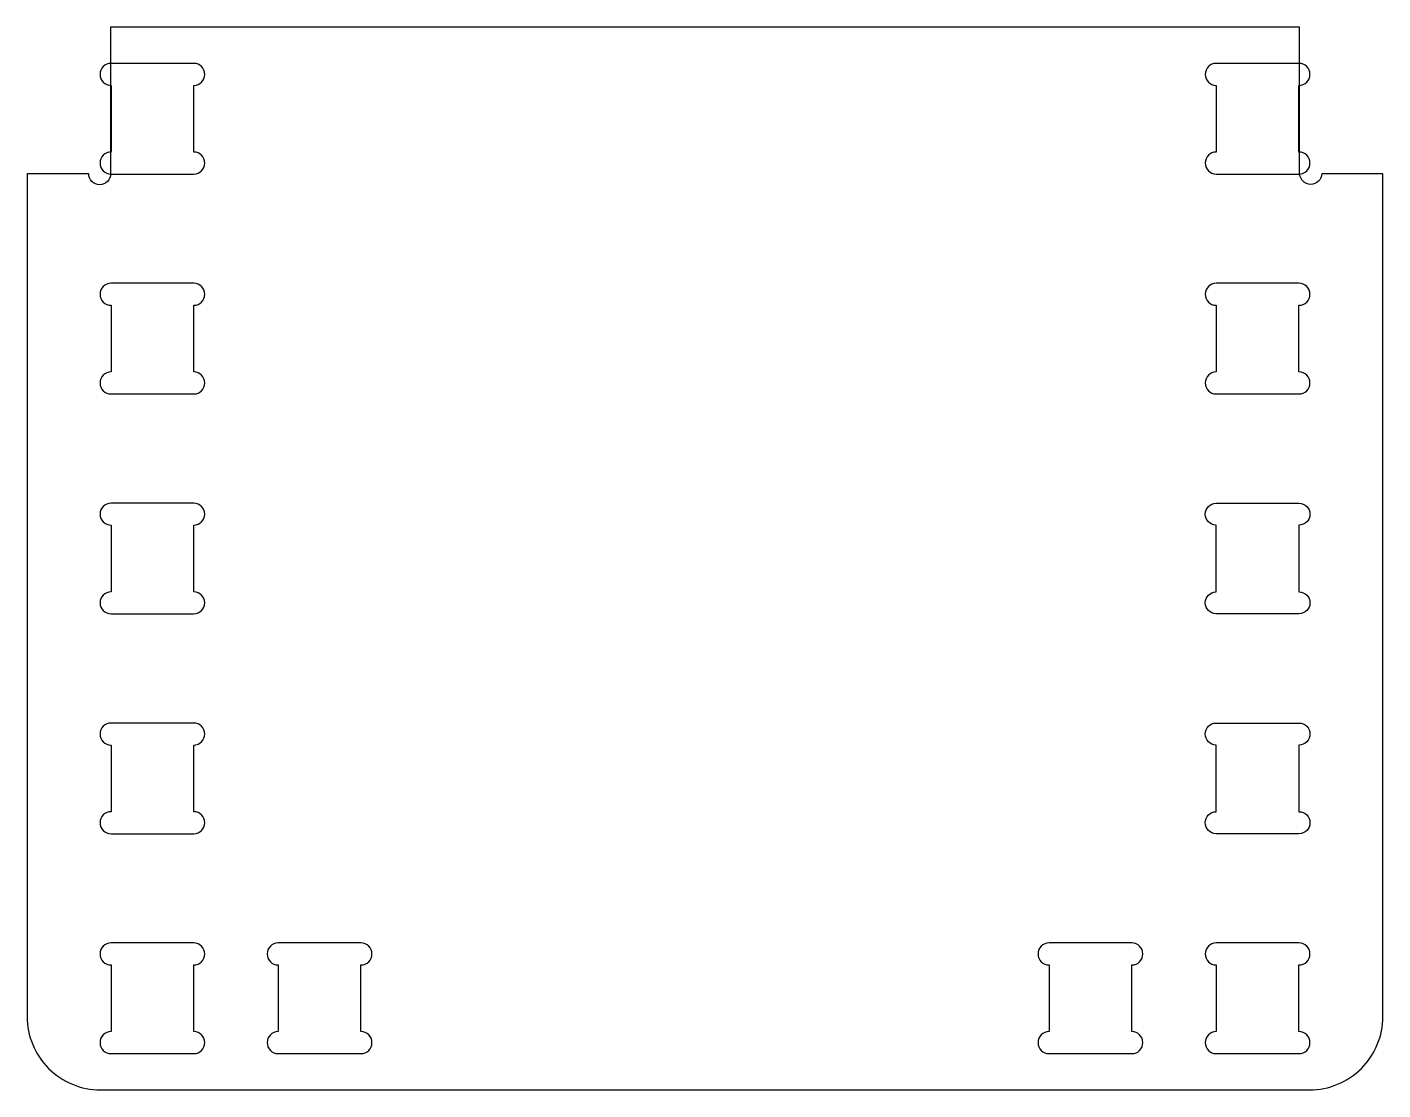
# Model space of a CAD drawing. Extents: x 0 to 370, y 0 to 290.
import ezdxf

# ---------------------------------------------------------------- set-up
doc = ezdxf.new("R2010")
doc.units = 0
doc.layers.get('0').update_dxf_attribs({"linetype": 'CONTINUOUS'})
doc.layers.add('BLIND_SOCKETS', color=1, linetype='CONTINUOUS')

msp = doc.modelspace()

# ---------------------------------------------------------------- linework, layer by layer
msp.add_lwpolyline([(20, 0), (350, 0, 0.414214), (370, 20), (370, 250), (353.3, 250, -0.967204), (347.3, 250), (347.2, 250), (347.2, 290), (22.8, 290), (22.8, 250, -1), (16.8, 250), (0, 250), (0, 20, 0.414214)], format="xyb", close=True)
at = {"layer": 'BLIND_SOCKETS'}
for points in [[(22.9, 249.9), (45.5, 249.9, 1), (45.5, 255.9), (45.5, 274.1, 1), (45.5, 280.1), (22.9, 280.1, 1), (22.9, 274.1), (22.9, 255.9, 1)], [(324.5, 249.9), (347.1, 249.9, 1), (347.1, 255.9), (347.1, 274.1, 1), (347.1, 280.1), (324.5, 280.1, 1), (324.5, 274.1), (324.5, 255.9, 1)], [(22.9, 189.9), (45.5, 189.9, 1), (45.5, 195.9), (45.5, 214.1, 1), (45.5, 220.1), (22.9, 220.1, 1), (22.9, 214.1), (22.9, 195.9, 1)], [(324.5, 189.9), (347.1, 189.9, 1), (347.1, 195.9), (347.1, 214.1, 1), (347.1, 220.1), (324.5, 220.1, 1), (324.5, 214.1), (324.5, 195.9, 1)], [(22.9, 129.9), (45.5, 129.9, 1), (45.5, 135.9), (45.5, 154.1, 1), (45.5, 160.1), (22.9, 160.1, 1), (22.9, 154.1), (22.9, 135.9, 1)], [(324.5, 129.9, -1), (324.5, 135.9), (324.5, 154.1, -1), (324.5, 160.1), (347.1, 160.1, -1), (347.1, 154.1), (347.1, 135.9, -1), (347.1, 129.9)], [(22.9, 69.9), (45.5, 69.9, 1), (45.5, 75.9), (45.5, 94.1, 0.414214), (48.5, 97.1, 0.414214), (45.5, 100.1), (22.9, 100.1, 1), (22.9, 94.1), (22.9, 75.9, 1)], [(324.5, 69.9, -1), (324.5, 75.9), (324.5, 94.1, -1), (324.5, 100.1), (347.1, 100.1, -1), (347.1, 94.1), (347.1, 75.9, -1), (347.1, 69.9)], [(22.9, 9.9), (45.5, 9.9, 1), (45.5, 15.9), (45.5, 34.1, 0.414214), (48.5, 37.1, 0.414214), (45.5, 40.1), (22.9, 40.1, 1), (22.9, 34.1), (22.9, 15.9, 1)], [(68.5, 9.9), (91.1, 9.9, 1), (91.1, 15.9), (91.1, 34.1, 0.414214), (94.1, 37.1, 0.414214), (91.1, 40.1), (68.5, 40.1, 1), (68.5, 34.1), (68.5, 15.9, 1)], [(278.9, 9.9), (301.5, 9.9, 1), (301.5, 15.9), (301.5, 34.1, 1), (301.5, 40.1), (278.9, 40.1, 1), (278.9, 34.1), (278.9, 15.9, 1)], [(324.5, 9.9), (347.1, 9.9, 1), (347.1, 15.9), (347.1, 34.1, 1), (347.1, 40.1), (324.5, 40.1, 1), (324.5, 34.1), (324.5, 15.9, 1)]]:
    msp.add_lwpolyline(points, format="xyb", close=True, dxfattribs=at)

doc.saveas('drawing.dxf')
